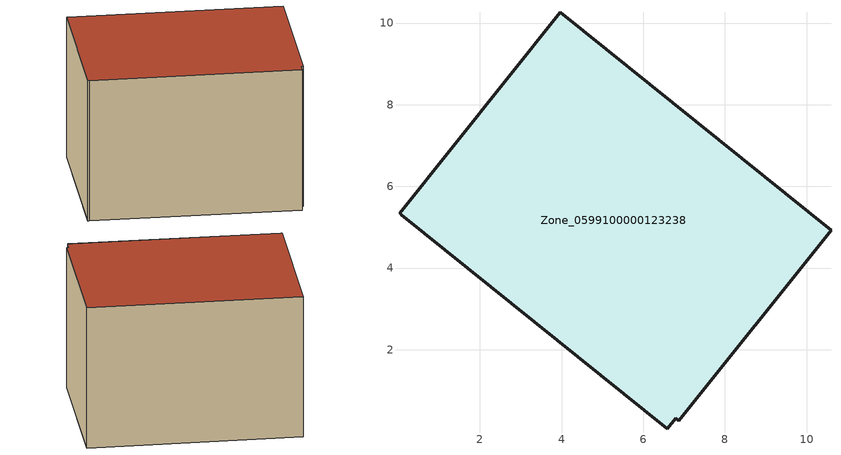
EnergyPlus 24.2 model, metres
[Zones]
Zone_0599100000123238
 floor ground (C_G): 3.97,10.27 10.6,4.93 6.87,0.26 6.79,0.32 6.58,0.06 0.08,5.3 0.03,5.34 z0.47
 wall outside (C_F): 10.6,4.93 3.97,10.27 0.03,5.34 0.08,5.3 6.58,0.06 6.79,0.32 6.87,0.26 10.6,4.93 z0.47:6.42
 roof outside (C_R): 6.87,0.26 10.6,4.93 3.97,10.27 0.03,5.34 0.08,5.3 6.58,0.06 6.79,0.32 z6.42
[BUILDING]
Pand.0599100000123238: North Axis=0; Terrain=City; Loads Convergence Tolerance Value=0.04; Temperature Convergence Tolerance Value=0.4; Solar Distribution=FullExterior; Maximum Number of Warmup Days=25; Minimum Number of Warmup Days=1
[Site:Location]
Rotterdam.The.Hague.AP_ZH_NLD Design_Conditions: Latitude=51.96; Longitude=4.45; Time Zone=1; Elevation=-4.5
[SITE:GROUNDTEMPERATURE:BUILDINGSURFACE]
18, 18, 18, 18, 18, 18, 18, 18, 18, 18, 18, 18
[MATERIAL] Thermal Absorptance=0.9; Solar Absorptance=0.7; Visible Absorptance=0.7
Name | Roughness | Thickness | Conductivity | Density | Specific Heat
G.TC.1946-1964 | MediumSmooth | 0.15 | 1 | 540 | 1210
F.TC.1946-1964 | Rough | 0.3 | 0.857143 | 1920 | 840
R.TC.1946-1964 | MediumRough | 0.2 | 0.235294 | 1500 | 1000
[CONSTRUCTION]
C_G: G.TC.1946-1964
C_F: F.TC.1946-1964
C_R: R.TC.1946-1964
[ZONE]
Zone_0599100000123238: Type=1; Multiplier=1; Ceiling Height=Autocalculate; Volume=Autocalculate; Floor Area=autocalculate; Part of Total Floor Area=Yes
[ZONEINFILTRATION:DESIGNFLOWRATE]
Infil_Zone_0599100000123238: Zone or ZoneList or Space or SpaceList=Zone_0599100000123238; Schedule=AlwaysOn; Design Flow Rate Calculation Method=Flow/Area; Flow Rate per Floor Area=0.003; Constant Term Coefficient=1; Temperature Term Coefficient=0; Velocity Term Coefficient=0; Velocity Squared Term Coefficient=0
[HVACTEMPLATE:ZONE:IDEALLOADSAIRSYSTEM]
Zone_0599100000123238: Maximum Heating Supply Air Temperature=50; Minimum Cooling Supply Air Temperature=13; Maximum Heating Supply Air Humidity Ratio=0.0156; Minimum Cooling Supply Air Humidity Ratio=0.0077; Heating Limit=NoLimit; Cooling Limit=NoLimit; Dehumidification Control Type=ConstantSensibleHeatRatio; Cooling Sensible Heat Ratio=0.7; Dehumidification Setpoint=60; Humidification Control Type=None; Humidification Setpoint=30; Outdoor Air Method=None; Outdoor Air Flow Rate per Person=0.00944; Outdoor Air Flow Rate per Zone Floor Area=0; Outdoor Air Flow Rate per Zone=0; Demand Controlled Ventilation Type=None; Outdoor Air Economizer Type=NoEconomizer; Heat Recovery Type=None; Sensible Heat Recovery Effectiveness=0.7; Latent Heat Recovery Effectiveness=0.65
[ZONECONTROL:THERMOSTAT]
ThermostatControl_Zone_0599100000123238: Zone or ZoneList=Zone_0599100000123238; Control Type Schedule=DualSetpointControlType; Control 1=Thermostat_Zone_0599100000123238; Temperature Difference Between Cutout And Setpoint=0
[THERMOSTATSETPOINT:DUALSETPOINT]
Thermostat_Zone_0599100000123238: Heating Setpoint Temperature Schedule=HeatingSetpoint_Zone_0599100000123238; Cooling Setpoint Temperature Schedule=CoolingSetpoint_Zone_0599100000123238
[SCHEDULE:COMPACT]
HeatingSetpoint_Zone_0599100000123238: Through: 12/31, For: AllDays, Until: 24:00, 21
CoolingSetpoint_Zone_0599100000123238: Through: 12/31, For: AllDays, Until: 24:00, 24
DualSetpointControlType: Through: 12/31, For: AllDays, Until: 24:00, 4
AlwaysOn: Through: 12/31, For: AllDays, Until: 24:00, 1
